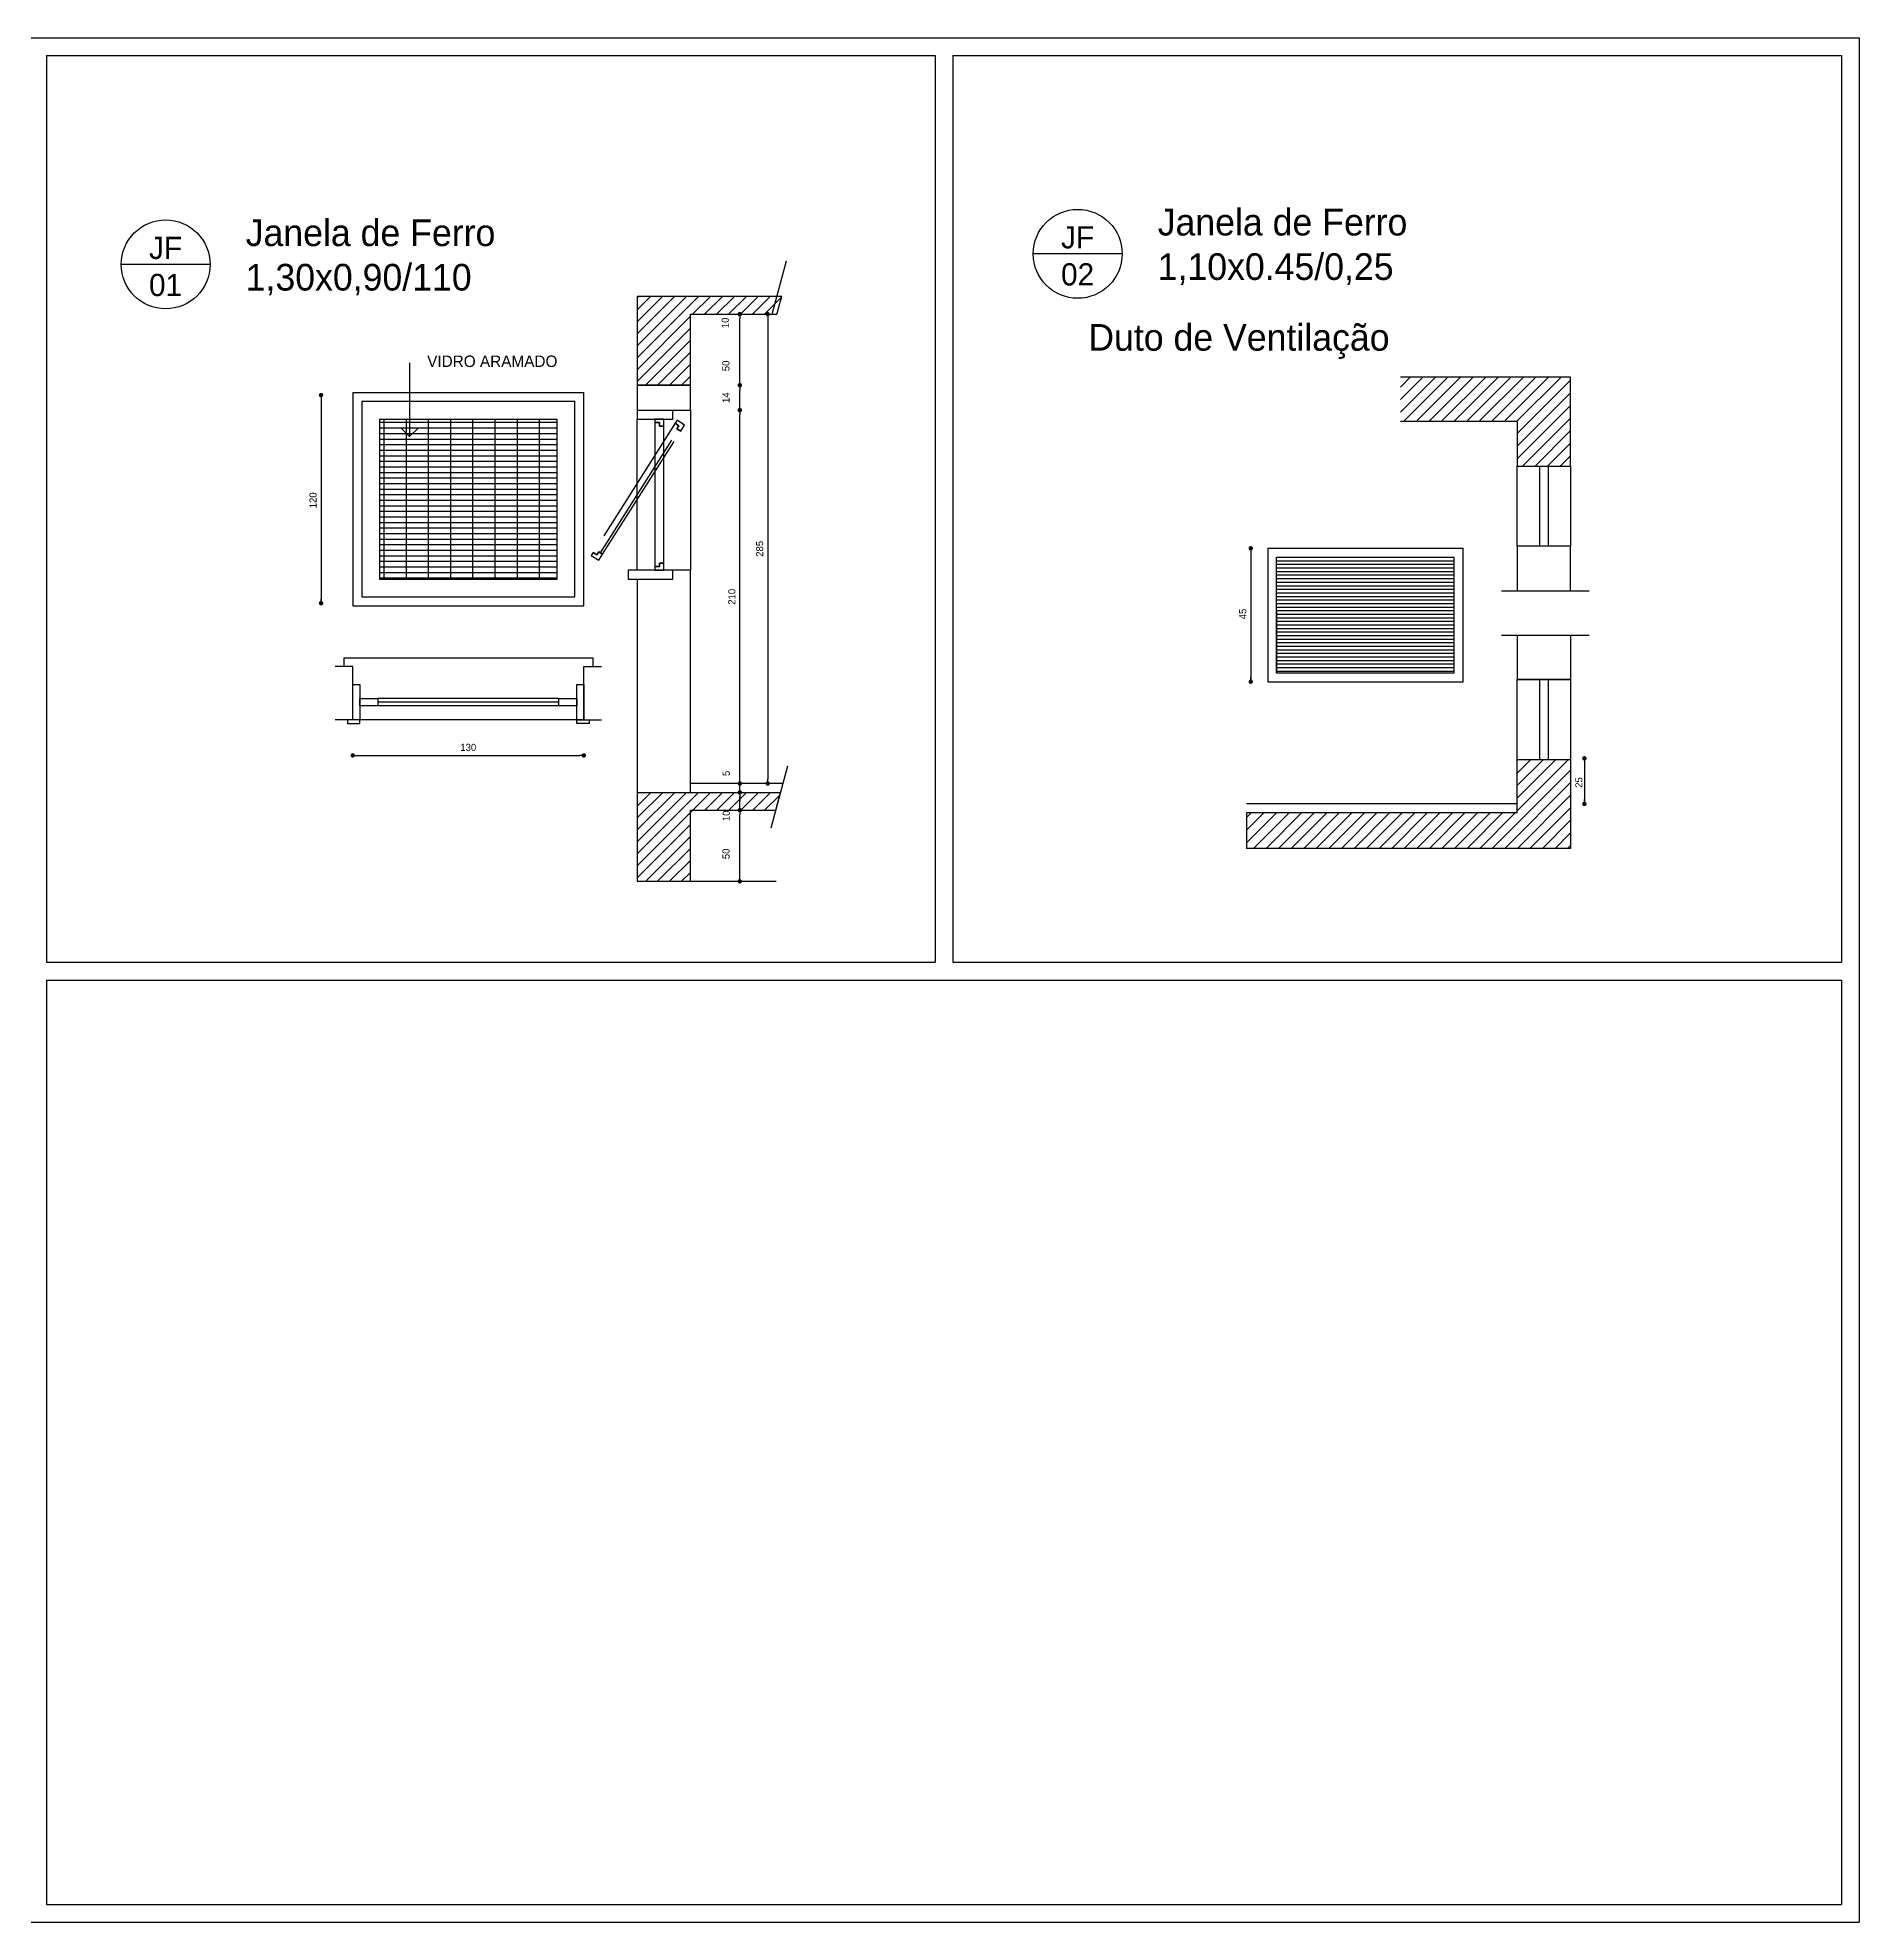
# Model space of a CAD drawing. Header units: millimetres. Extents: x 935 to 1399, y 512 to 900.
# Drawn here: x 1328.13 to 1338.38, y 812.9 to 823.5 of the extents above; entities that cross this region are included whole.
import ezdxf

# ---------------------------------------------------------------- set-up
doc = ezdxf.new("R2010")
doc.units = ezdxf.units.MM
doc.linetypes.add('JIS_02_0.7', pattern=[1.35, 0.75, -0.6])
for name, color, linetype in [('@azulejo', 7, 'Continuous'), ('@corte', 2, 'Continuous'), ('@esquadrias', 1, 'Continuous'), ('@hachuraparedes', 253, 'Continuous'), ('@paredes', 5, 'Continuous'), ('@pilares', 200, 'Continuous'), ('@textos', 3, 'Continuous'), ('@vista', 1, 'Continuous'), ('MOBIL', 7, 'Continuous')]:
    doc.layers.add(name, color=color, linetype=linetype)
doc.dimstyles.new('elisa_detalhe_gb', dxfattribs={"dimtxt": 0.04, "dimasz": 0.025, "dimexe": 0.3, "dimexo": 0.5, "dimgap": 0.025, "dimtad": 1, "dimdec": 0, "dimlfac": 100, "dimdsep": 46, "dimtxsty": 'Standard', "dimblk1": 'DOT', "dimblk2": 'DOT', "dimsah": 1, "dimcen": 0, "dimse1": 1, "dimse2": 1, "dimclrd": 1, "dimclre": 1, "dimclrt": 2, "dimadec": 0, "dimazin": 0, "dimtfac": 1, "dimtdec": 0, "dimtmove": 2, "dimatfit": 3, "dimldrblk": 'DOT', "dimfxl": 0, "dimtolj": 1, "dimtzin": 0, "dimarcsym": 0})
pattern_1 = [(45, (1624.082566, 348.898836), (-0.035355339, 0.035355339), [])]

# ---------------------------------------------------------------- blocks, each defined once
blk = doc.blocks.new('_DOT')
at = {"color": 0, "linetype": 'ByBlock'}
blk.add_line((-0.5, 0), (-1, 0), dxfattribs=at)
at = {"color": 0, "linetype": 'ByBlock', "const_width": 0.5}
blk.add_lwpolyline([(-0.25, 0, 1), (0.25, 0, 1)], format="xyb", close=True, dxfattribs=at)
blk = doc.blocks.new('*D70')
at = {"color": 1, "lineweight": -2, "transparency": 16777216}
blk.add_line((1329.931, 819.463), (1331.181, 819.463), dxfattribs=at)
at = {"layer": 'Defpoints', "color": 0, "transparency": 16777216}
for p in [(1329.906, 819.663), (1331.206, 819.663), (1331.206, 819.463)]:
    blk.add_point(p, dxfattribs=at)
at = {"color": 1, "lineweight": -2, "transparency": 16777216, "xscale": 0.025, "yscale": 0.025, "zscale": 0.025, "rotation": 180}
blk.add_blockref('_DOT', (1329.906, 819.463), dxfattribs=at)
at = {"color": 1, "lineweight": -2, "transparency": 16777216, "xscale": 0.025, "yscale": 0.025, "zscale": 0.025}
blk.add_blockref('_DOT', (1331.206, 819.463), dxfattribs=at)
at = {"color": 2, "transparency": 16777216, "insert": (1330.556, 819.508), "char_height": 0.04, "attachment_point": 5}
blk.add_mtext('\\A1;130', dxfattribs=at)
blk = doc.blocks.new('*D20')
at = {"color": 1, "lineweight": -2, "transparency": 16777216}
blk.add_line((1332.084, 819.18), (1332.084, 819.23), dxfattribs=at)
at = {"layer": 'Defpoints', "color": 0, "transparency": 16777216}
for p in [(1332.084, 819.255), (1332.084, 819.255), (1331.806, 819.155)]:
    blk.add_point(p, dxfattribs=at)
at = {"color": 1, "lineweight": -2, "transparency": 16777216, "xscale": 0.025, "yscale": 0.025, "zscale": 0.025}
for p, rotation in [((1332.084, 819.255), 90), ((1332.084, 819.155), 270)]:
    blk.add_blockref('_DOT', p, dxfattribs=dict(at, rotation=rotation))
at = {"color": 2, "transparency": 16777216, "insert": (1332.008, 819.123), "char_height": 0.04, "attachment_point": 5, "rotation": 90}
blk.add_mtext('\\A1;10', dxfattribs=at)
blk = doc.blocks.new('*D21')
at = {"color": 1, "lineweight": -2, "transparency": 16777216}
for p, q in [((1332.084, 819.33), (1332.084, 819.355)), ((1332.084, 819.255), (1332.084, 819.305)), ((1332.084, 819.23), (1332.084, 819.205))]:
    blk.add_line(p, q, dxfattribs=at)
at = {"layer": 'Defpoints', "color": 0, "transparency": 16777216}
for p in [(1332.084, 819.305), (1332.084, 819.305), (1332.084, 819.255)]:
    blk.add_point(p, dxfattribs=at)
at = {"color": 1, "lineweight": -2, "transparency": 16777216, "xscale": 0.025, "yscale": 0.025, "zscale": 0.025}
for p, rotation in [((1332.084, 819.305), 270), ((1332.084, 819.255), 90)]:
    blk.add_blockref('_DOT', p, dxfattribs=dict(at, rotation=rotation))
at = {"color": 2, "transparency": 16777216, "insert": (1332.008, 819.362), "char_height": 0.04, "attachment_point": 5, "rotation": 90}
blk.add_mtext('\\A1;5', dxfattribs=at)
blk = doc.blocks.new('*D22')
at = {"color": 1, "lineweight": -2, "transparency": 16777216}
blk.add_line((1332.084, 819.33), (1332.084, 821.38), dxfattribs=at)
at = {"layer": 'Defpoints', "color": 0, "transparency": 16777216}
for p in [(1331.806, 821.405), (1332.084, 821.405), (1332.084, 819.305)]:
    blk.add_point(p, dxfattribs=at)
at = {"color": 1, "lineweight": -2, "transparency": 16777216, "xscale": 0.025, "yscale": 0.025, "zscale": 0.025}
for p, rotation in [((1332.084, 821.405), 90), ((1332.084, 819.305), 270)]:
    blk.add_blockref('_DOT', p, dxfattribs=dict(at, rotation=rotation))
at = {"color": 2, "transparency": 16777216, "insert": (1332.039, 820.355), "char_height": 0.04, "attachment_point": 5, "rotation": 90}
blk.add_mtext('\\A1;210', dxfattribs=at)
blk = doc.blocks.new('*D23')
at = {"color": 1, "lineweight": -2, "transparency": 16777216}
blk.add_line((1332.084, 821.43), (1332.084, 821.52), dxfattribs=at)
at = {"layer": 'Defpoints', "color": 0, "transparency": 16777216}
for p in [(1331.806, 821.545), (1332.084, 821.545), (1331.806, 821.405)]:
    blk.add_point(p, dxfattribs=at)
at = {"color": 1, "lineweight": -2, "transparency": 16777216, "xscale": 0.025, "yscale": 0.025, "zscale": 0.025}
for p, rotation in [((1332.084, 821.545), 90), ((1332.084, 821.405), 270)]:
    blk.add_blockref('_DOT', p, dxfattribs=dict(at, rotation=rotation))
at = {"color": 2, "transparency": 16777216, "insert": (1332.006, 821.475), "char_height": 0.04, "attachment_point": 5, "rotation": 90}
blk.add_mtext('\\A1;14', dxfattribs=at)
blk = doc.blocks.new('*D24')
at = {"color": 1, "lineweight": -2, "transparency": 16777216}
blk.add_line((1332.084, 819.18), (1332.084, 819.23), dxfattribs=at)
at = {"layer": 'Defpoints', "color": 0, "transparency": 16777216}
for p in [(1332.084, 819.255), (1332.084, 819.255), (1331.806, 819.155)]:
    blk.add_point(p, dxfattribs=at)
at = {"color": 1, "lineweight": -2, "transparency": 16777216, "xscale": 0.025, "yscale": 0.025, "zscale": 0.025}
for p, rotation in [((1332.084, 819.255), 90), ((1332.084, 819.155), 270)]:
    blk.add_blockref('_DOT', p, dxfattribs=dict(at, rotation=rotation))
at = {"color": 2, "transparency": 16777216, "insert": (1332.008, 819.123), "char_height": 0.04, "attachment_point": 5, "rotation": 90}
blk.add_mtext('\\A1;10', dxfattribs=at)
blk = doc.blocks.new('*D25')
at = {"color": 1, "lineweight": -2, "transparency": 16777216}
for p, q in [((1332.084, 819.33), (1332.084, 819.355)), ((1332.084, 819.255), (1332.084, 819.305)), ((1332.084, 819.23), (1332.084, 819.205))]:
    blk.add_line(p, q, dxfattribs=at)
at = {"layer": 'Defpoints', "color": 0, "transparency": 16777216}
for p in [(1332.084, 819.305), (1332.084, 819.305), (1332.084, 819.255)]:
    blk.add_point(p, dxfattribs=at)
at = {"color": 1, "lineweight": -2, "transparency": 16777216, "xscale": 0.025, "yscale": 0.025, "zscale": 0.025}
for p, rotation in [((1332.084, 819.305), 270), ((1332.084, 819.255), 90)]:
    blk.add_blockref('_DOT', p, dxfattribs=dict(at, rotation=rotation))
at = {"color": 2, "transparency": 16777216, "insert": (1332.008, 819.362), "char_height": 0.04, "attachment_point": 5, "rotation": 90}
blk.add_mtext('\\A1;5', dxfattribs=at)

msp = doc.modelspace()

# ---------------------------------------------------------------- hatches: boundary and pattern name
at = {"layer": 'MOBIL'}
h = msp.add_hatch(dxfattribs=at)
h.set_pattern_fill('ANSI31', color=6, scale=0.4, style=0)
h.set_pattern_definition(pattern_1)
h.paths.add_polyline_path([(1336.7582, 821.59033), (1335.80084, 821.59033), (1335.80084, 821.34033), (1336.4582, 821.34033), (1336.4582, 821.09033), (1336.7582, 821.09033)])
h = msp.add_hatch(dxfattribs=at)
h.set_pattern_fill('GRATE', color=254, style=0)
h.set_pattern_definition([(0, (1624.082566, 348.898836), (0, 0.03125), []), (90, (1624.08257, 348.89884), (-0.125, 8e-18), [])])
h.paths.add_polyline_path([(1330.05635, 821.35483), (1330.05635, 820.45483), (1331.05635, 820.45483), (1331.05635, 821.25483), (1331.05635, 821.35483)])
h = msp.add_hatch(dxfattribs=at)
h.set_pattern_fill('ANSI31', color=6, scale=0.4, style=0)
h.set_pattern_definition(pattern_1)
h.paths.add_polyline_path([(1336.7582, 818.94033), (1336.7582, 819.44033), (1336.4582, 819.44033), (1336.4582, 819.14033), (1334.93513, 819.14033), (1334.93513, 818.94033)])

# ---------------------------------------------------------------- linework, layer by layer
at = {"color": 1}
for p, q in [((1332.08361, 821.56983), (1332.08361, 821.91983)), ((1329.72778, 821.46463), (1329.72778, 820.32528)), ((1334.95891, 820.60271), (1334.95891, 819.87771)), ((1336.83614, 819.45283), (1336.83614, 819.19022)), ((1332.08361, 818.76108), (1332.08361, 819.12983))]:
    msp.add_line(p, q, dxfattribs=at)
at = {"ltscale": 0.1}
for p, q in [((1331.50635, 821.40483), (1331.50635, 821.35483)), ((1331.70635, 821.35483), (1331.70635, 821.40483)), ((1331.50635, 821.35483), (1331.70635, 821.35483))]:
    msp.add_line(p, q, dxfattribs=at)
at = {"layer": '@azulejo', "linetype": 'JIS_02_0.7'}
msp.add_line((1331.2992, 820.60298), (1331.73869, 821.29526), dxfattribs=at)
at = {"layer": '@azulejo'}
for p, q in [((1331.63135, 821.33483), (1331.60635, 821.33483)), ((1331.60635, 821.33483), (1331.60635, 820.50483)), ((1331.63135, 821.31483), (1331.63135, 821.33483)), ((1331.65635, 821.31483), (1331.63135, 821.31483)), ((1331.65635, 820.50483), (1331.65635, 821.31483)), ((1336.58379, 821.09033), (1336.58379, 820.64033)), ((1336.63379, 820.64033), (1336.63379, 821.09033)), ((1331.60635, 820.52483), (1331.63135, 820.52483)), ((1331.63135, 820.52483), (1331.63135, 820.54483)), ((1331.63135, 820.54483), (1331.65635, 820.54483)), ((1336.58379, 819.89033), (1336.58379, 819.44033)), ((1336.63379, 819.44033), (1336.63379, 819.89033)), ((1332.32645, 819.30483), (1331.80635, 819.30483))]:
    msp.add_line(p, q, dxfattribs=at)
at = {"layer": '@azulejo', "linetype": 'JIS_02_0.7'}
for points in [[(1331.75136, 821.28722), (1331.73025, 821.30062), (1331.74097, 821.31751), (1331.71986, 821.3309), (1331.25893, 820.60486), (1331.28004, 820.59146), (1331.29076, 820.60834), (1331.31187, 820.59494)], [(1331.7728, 821.32099), (1331.73058, 821.34779), (1331.71986, 821.3309), (1331.74097, 821.31751), (1331.73025, 821.30062), (1331.75136, 821.28722)], [(1331.31187, 820.59494), (1331.29076, 820.60834), (1331.28004, 820.59146), (1331.25893, 820.60486), (1331.24822, 820.58797), (1331.29043, 820.56118)]]:
    msp.add_lwpolyline(points, close=True, dxfattribs=at)
at = {"layer": '@azulejo'}
for points in [[(1331.65635, 821.35483), (1331.60635, 821.35483), (1331.60635, 821.33483), (1331.63135, 821.33483), (1331.63135, 821.31483), (1331.65635, 821.31483)], [(1331.45635, 820.45483), (1331.70635, 820.45483), (1331.70635, 820.50483), (1331.45635, 820.50483)], [(1331.65635, 820.54483), (1331.63135, 820.54483), (1331.63135, 820.52483), (1331.60635, 820.52483), (1331.60635, 820.50483), (1331.65635, 820.50483)]]:
    msp.add_lwpolyline(points, close=True, dxfattribs=at)
at = {"layer": '@esquadrias', "color": 2}
for p, q in [((1332.26616, 821.94483), (1332.34655, 822.24483)), ((1332.25946, 819.05483), (1332.35325, 819.40483)), ((1332.25946, 819.05483), (1332.35325, 819.40483))]:
    msp.add_line(p, q, dxfattribs=at)
at = {"layer": '@esquadrias', "ltscale": 0.1}
for p, q in [((1329.90635, 821.50483), (1329.90635, 820.30483)), ((1331.20635, 820.30483), (1331.20635, 821.50483)), ((1329.95635, 821.45483), (1329.95635, 820.35483)), ((1331.15635, 820.35483), (1331.15635, 821.45483)), ((1330.05635, 821.35483), (1330.05635, 820.45483)), ((1331.05635, 820.45483), (1331.05635, 821.25483)), ((1335.05433, 820.62771), (1335.05433, 819.87771)), ((1336.10433, 819.92771), (1336.10433, 820.57771)), ((1336.15433, 819.87771), (1336.15433, 820.62771)), ((1330.05635, 820.45483), (1331.05635, 820.45483)), ((1329.95635, 820.35483), (1331.15635, 820.35483)), ((1329.90635, 820.30483), (1331.20635, 820.30483)), ((1335.10433, 820.27771), (1335.10433, 819.92771))]:
    msp.add_line(p, q, dxfattribs=at)
at = {"layer": '@esquadrias', "color": 1}
for p, q in [((1331.06635, 819.78258), (1330.04635, 819.78258)), ((1331.06635, 819.76258), (1330.04635, 819.76258)), ((1331.06635, 819.74258), (1330.04635, 819.74258))]:
    msp.add_line(p, q, dxfattribs=at)
at = {"layer": '@esquadrias', "color": 2}
for points in [[(1329.94635, 819.86258), (1329.94635, 819.66258), (1329.90635, 819.66258), (1329.90635, 819.86258)], [(1331.20635, 819.86258), (1331.20635, 819.66258), (1331.16635, 819.66258), (1331.16635, 819.86258)], [(1330.04635, 819.78258), (1330.04635, 819.74258), (1329.94635, 819.74258), (1329.94635, 819.78258)], [(1331.16635, 819.78258), (1331.16635, 819.74258), (1331.06635, 819.74258), (1331.06635, 819.78258)], [(1329.87635, 819.64258), (1329.94635, 819.64258), (1329.94635, 819.66258), (1329.87635, 819.66258)], [(1331.23635, 819.64258), (1331.16635, 819.64258), (1331.16635, 819.66258), (1331.23635, 819.66258)]]:
    msp.add_lwpolyline(points, close=True, dxfattribs=at)
at = {"layer": '@hachuraparedes', "color": 1}
msp.add_line((1332.24068, 821.91983), (1332.24068, 819.32983), dxfattribs=at)
at = {"layer": '@paredes'}
for p, q in [((1331.80635, 821.54483), (1331.50635, 821.54483)), ((1336.4582, 820.64033), (1336.4582, 820.39033)), ((1336.7582, 820.39033), (1336.7582, 820.64033)), ((1331.80635, 820.50483), (1331.50635, 820.50483)), ((1331.80635, 820.50483), (1331.50635, 820.50483)), ((1331.50635, 820.45483), (1331.50635, 819.25483)), ((1331.80635, 819.25483), (1331.80635, 820.50483)), ((1329.90635, 819.96258), (1329.80635, 819.96258)), ((1329.90635, 819.66258), (1329.90635, 819.96258)), ((1331.20635, 819.66258), (1331.20635, 819.96258)), ((1331.20635, 819.96258), (1331.30635, 819.96258)), ((1336.7582, 819.89033), (1336.4582, 819.89033)), ((1329.90635, 819.66258), (1329.80635, 819.66258)), ((1331.20635, 819.66258), (1331.30635, 819.66258)), ((1331.50635, 819.25483), (1331.80635, 819.25483))]:
    msp.add_line(p, q, dxfattribs=at)
at = {"layer": '@paredes', "color": 1}
msp.add_line((1336.7582, 820.64033), (1336.4582, 820.64033), dxfattribs=at)
at = {"layer": '@paredes'}
msp.add_lwpolyline([(1331.80635, 821.54483), (1331.50635, 821.54483), (1331.50635, 821.40483), (1331.80635, 821.40483)], close=True, dxfattribs=at)
at = {"layer": '@pilares'}
for p, q in [((1331.50635, 822.0367), (1331.51448, 822.04483)), ((1331.50635, 821.96935), (1331.58183, 822.04483)), ((1331.50635, 821.902), (1331.64919, 822.04483)), ((1331.50635, 821.83465), (1331.71654, 822.04483)), ((1331.50635, 821.7673), (1331.78389, 822.04483)), ((1331.50635, 821.69994), (1331.85124, 822.04483)), ((1331.81859, 821.94483), (1331.91859, 822.04483)), ((1331.88595, 821.94483), (1331.98595, 822.04483)), ((1331.9533, 821.94483), (1332.0533, 822.04483)), ((1332.02065, 821.94483), (1332.12065, 822.04483)), ((1332.088, 821.94483), (1332.188, 822.04483)), ((1332.15535, 821.94483), (1332.25535, 822.04483)), ((1332.22271, 821.94483), (1332.31867, 822.0408)), ((1331.50635, 821.63259), (1331.80635, 821.93259)), ((1332.29006, 821.94483), (1332.29402, 821.94879)), ((1331.50635, 821.56524), (1331.80635, 821.86524)), ((1331.5533, 821.54483), (1331.80635, 821.79789)), ((1331.62065, 821.54483), (1331.80635, 821.73054)), ((1331.688, 821.54483), (1331.80635, 821.66318)), ((1331.75535, 821.54483), (1331.80635, 821.59583)), ((1336.7582, 821.09033), (1336.7582, 821.59033)), ((1336.4582, 821.34033), (1336.4582, 821.09033)), ((1331.50635, 819.25483), (1331.50635, 818.75483)), ((1331.50635, 819.17835), (1331.58283, 819.25483)), ((1331.50635, 819.111), (1331.65019, 819.25483)), ((1331.50635, 819.04365), (1331.71754, 819.25483)), ((1331.50635, 818.97629), (1331.78489, 819.25483)), ((1331.50635, 818.90894), (1331.85224, 819.25483)), ((1331.50635, 818.84159), (1331.91959, 819.25483)), ((1331.88695, 819.15483), (1331.98695, 819.25483)), ((1331.9543, 819.15483), (1332.0543, 819.25483)), ((1332.02165, 819.15483), (1332.12165, 819.25483)), ((1332.089, 819.15483), (1332.189, 819.25483)), ((1332.15635, 819.15483), (1332.25635, 819.25483)), ((1332.22371, 819.15483), (1332.30915, 819.24028)), ((1332.28626, 819.15483), (1332.31305, 819.25483)), ((1331.50635, 818.77424), (1331.80635, 819.07424)), ((1331.80635, 819.15483), (1332.28626, 819.15483)), ((1331.80635, 818.75483), (1331.80635, 819.15483)), ((1331.5543, 818.75483), (1331.80635, 819.00689)), ((1331.62165, 818.75483), (1331.80635, 818.93953)), ((1331.689, 818.75483), (1331.80635, 818.87218)), ((1331.50635, 818.75483), (1331.80635, 818.75483)), ((1331.75675, 818.75483), (1331.80635, 818.80444))]:
    msp.add_line(p, q, dxfattribs=at)
msp.add_lwpolyline([(1331.80635, 821.94483), (1332.29296, 821.94483), (1332.31975, 822.04483), (1331.50635, 822.04483), (1331.50635, 821.54483), (1331.80635, 821.54483)], close=True, dxfattribs=at)
at = {"layer": '@textos'}
for p, q in [((1334.23533, 822.28423), (1333.73533, 822.28423)), ((1329.10357, 822.22462), (1328.60357, 822.22462))]:
    msp.add_line(p, q, dxfattribs=at)
for centre in [(1328.85357, 822.22462), (1333.98533, 822.28423)]:
    msp.add_circle(centre, 0.25, dxfattribs=at)
at = {"layer": '@vista'}
for p, q in [((1331.80635, 821.40483), (1331.80635, 820.50483)), ((1331.50635, 820.50483), (1331.50635, 821.35483)), ((1336.4582, 820.64033), (1336.4582, 821.09033)), ((1336.7582, 821.09033), (1336.7582, 820.64033)), ((1329.85635, 820.01258), (1331.25635, 820.01258)), ((1329.85635, 820.01258), (1329.85635, 819.96258)), ((1331.25635, 820.01258), (1331.25635, 819.96258)), ((1336.4582, 819.44033), (1336.4582, 819.89033)), ((1336.7582, 819.89033), (1336.7582, 819.44033)), ((1331.16635, 819.66258), (1329.94635, 819.66258))]:
    msp.add_line(p, q, dxfattribs=at)
at = {"layer": 'MOBIL', "color": 1}
for p, q in [((1308.21061, 823.49979), (1338.38318, 823.49979)), ((1338.38318, 823.49979), (1338.38318, 812.89979)), ((1328.18318, 823.39979), (1333.18318, 823.39979)), ((1328.18318, 823.39979), (1328.18318, 818.29979)), ((1333.18318, 823.39979), (1333.18318, 818.29979)), ((1333.28318, 823.39979), (1338.28318, 823.39979)), ((1333.28318, 823.39979), (1333.28318, 818.29979)), ((1338.28318, 823.39979), (1338.28318, 818.29979)), ((1330.22616, 821.67081), (1330.22616, 821.25643)), ((1329.90635, 821.50483), (1331.20635, 821.50483)), ((1329.95635, 821.45483), (1331.15635, 821.45483)), ((1330.05635, 821.35483), (1331.05635, 821.35483)), ((1330.22616, 821.25643), (1330.17616, 821.30483)), ((1330.22616, 821.25643), (1330.27616, 821.30483)), ((1331.05635, 821.25483), (1331.05635, 821.35483)), ((1331.05635, 821.3507), (1331.05635, 821.35483)), ((1336.4582, 821.09033), (1336.7582, 821.09033)), ((1335.05433, 820.62771), (1336.15433, 820.62771)), ((1335.10433, 820.57771), (1336.10433, 820.57771)), ((1335.10433, 819.92771), (1335.10433, 820.57771)), ((1335.10433, 820.55771), (1336.10433, 820.55771)), ((1335.10433, 820.53771), (1336.10433, 820.53771)), ((1335.10433, 820.51771), (1336.10433, 820.51771)), ((1335.10433, 820.49771), (1336.10433, 820.49771)), ((1335.10433, 820.47771), (1336.10433, 820.47771)), ((1335.10433, 820.45771), (1336.10433, 820.45771)), ((1335.10433, 820.43771), (1336.10433, 820.43771)), ((1335.10433, 820.41771), (1336.10433, 820.41771)), ((1335.10433, 820.41771), (1336.10433, 820.41771)), ((1335.10433, 820.39771), (1336.10433, 820.39771)), ((1335.10433, 820.37771), (1336.10433, 820.37771)), ((1335.10433, 820.37771), (1336.10433, 820.37771)), ((1335.10433, 820.35771), (1336.10433, 820.35771)), ((1335.10433, 820.33771), (1336.10433, 820.33771)), ((1335.10433, 820.31771), (1336.10433, 820.31771)), ((1335.10433, 820.29771), (1336.10433, 820.29771)), ((1335.10433, 820.27771), (1336.10433, 820.27771)), ((1335.10433, 820.25771), (1336.10433, 820.25771)), ((1335.10433, 820.23771), (1336.10433, 820.23771)), ((1335.10433, 820.21771), (1336.10433, 820.21771)), ((1335.10433, 820.21771), (1336.10433, 820.21771)), ((1335.10433, 820.19771), (1336.10433, 820.19771)), ((1335.10433, 820.17771), (1336.10433, 820.17771)), ((1335.10433, 820.17771), (1336.10433, 820.17771)), ((1335.10433, 820.17771), (1336.10433, 820.17771)), ((1335.10433, 820.15771), (1336.10433, 820.15771)), ((1335.10433, 820.13771), (1336.10433, 820.13771)), ((1335.10433, 820.11771), (1336.10433, 820.11771)), ((1335.10433, 820.09771), (1336.10433, 820.09771)), ((1335.10433, 820.07771), (1336.10433, 820.07771)), ((1335.10433, 820.05771), (1336.10433, 820.05771)), ((1335.10433, 820.03771), (1336.10433, 820.03771)), ((1335.10433, 820.01771), (1336.10433, 820.01771)), ((1335.10433, 820.01771), (1336.10433, 820.01771)), ((1335.10433, 819.99771), (1336.10433, 819.99771)), ((1335.10433, 819.97771), (1336.10433, 819.97771)), ((1335.10433, 819.95771), (1336.10433, 819.95771)), ((1335.10433, 819.93771), (1336.10433, 819.93771)), ((1335.10433, 819.92771), (1336.10433, 819.92771)), ((1335.05433, 819.87771), (1336.15433, 819.87771)), ((1336.4582, 819.89033), (1336.7582, 819.89033)), ((1336.4582, 819.19033), (1334.93513, 819.19033)), ((1331.80635, 818.75483), (1332.28901, 818.75483)), ((1328.18318, 818.29979), (1333.18318, 818.29979)), ((1333.28318, 818.29979), (1338.28318, 818.29979)), ((1328.18318, 818.19979), (1338.28318, 818.19979)), ((1328.18318, 818.19979), (1328.18318, 812.99979)), ((1338.28318, 818.19979), (1338.28318, 812.99979)), ((1328.18318, 812.99979), (1338.28318, 812.99979)), ((1308.21061, 812.89979), (1338.38318, 812.89979))]:
    msp.add_line(p, q, dxfattribs=at)
at = {"layer": 'MOBIL', "color": 6}
for p, q in [((1336.7582, 821.59033), (1335.80084, 821.59033)), ((1336.4582, 821.34033), (1335.80084, 821.34033)), ((1336.4582, 819.14033), (1336.4582, 819.44033)), ((1336.4582, 819.44033), (1336.7582, 819.44033)), ((1336.7582, 819.44033), (1336.7582, 818.94033)), ((1331.80635, 819.25483), (1332.31305, 819.25483)), ((1336.4582, 819.14033), (1334.93513, 819.14033)), ((1334.93513, 819.14033), (1334.93513, 818.94033)), ((1336.7582, 818.94033), (1334.93513, 818.94033))]:
    msp.add_line(p, q, dxfattribs=at)
at = {"layer": 'MOBIL', "color": 5}
for p, q in [((1336.37007, 820.38922), (1336.86335, 820.38922)), ((1336.37007, 820.13922), (1336.86335, 820.13922)), ((1336.4582, 820.14033), (1336.4582, 819.89033)), ((1336.7582, 820.14033), (1336.7582, 819.89033))]:
    msp.add_line(p, q, dxfattribs=at)

# ---------------------------------------------------------------- block references
at = {"color": 1, "xscale": 0.02499999999997726, "yscale": 0.02499999999997726, "zscale": 0.02499999999997726}
for p, rotation in [((1332.08361, 821.94483), 90), ((1329.72778, 821.48963), 90), ((1332.08361, 821.54483), 270), ((1334.95891, 820.62771), 90), ((1329.72778, 820.31903), 270), ((1334.95891, 819.87771), 270), ((1336.83614, 819.44658), 90), ((1336.83614, 819.19022), 270), ((1332.08361, 819.15483), 90), ((1332.08361, 818.75483), 270)]:
    msp.add_blockref('_DOT', p, dxfattribs=dict(at, rotation=rotation))
at = {"layer": '@hachuraparedes', "color": 1, "xscale": 0.02499999999997726, "yscale": 0.02499999999997726, "zscale": 0.02499999999997726}
for p, rotation in [((1332.24068, 821.94483), 90), ((1332.24068, 821.94483), 90), ((1332.24068, 819.30483), 270)]:
    msp.add_blockref('_DOT', p, dxfattribs=dict(at, rotation=rotation))

# ---------------------------------------------------------------- texts
at = {"color": 2, "char_height": 0.04, "attachment_point": 5, "rotation": 90}
for s, insert in [('10', (1332.00193, 821.89577)), ('50', (1332.00601, 821.65382)), ('120', (1329.68278, 820.89775)), ('45', (1334.91391, 820.25819)), ('25', (1336.80529, 819.3106)), ('50', (1332.00645, 818.90926))]:
    msp.add_mtext(s, dxfattribs=dict(at, insert=insert))
at = {"layer": '@corte', "color": 1, "attachment_point": 4}
for s, insert, char_height in [('Janela de Ferro\\P1,30x0,90/110', (1329.30357, 822.26375), 0.15), ('Janela de Ferro\\P1,10x0.45/0,25', (1334.43533, 822.32336), 0.15), ('Duto de Ventilação', (1334.04475, 821.79132), 0.15), ('VIDRO ARAMADO', (1330.32475, 821.67948), 0.0644593)]:
    msp.add_mtext(s, dxfattribs=dict(at, insert=insert, char_height=char_height))
at = {"layer": '@hachuraparedes', "color": 2, "insert": (1332.19568, 820.62483), "char_height": 0.04, "attachment_point": 5, "rotation": 90}
msp.add_mtext('285', dxfattribs=at)
at = {"layer": '@textos', "char_height": 0.125, "attachment_point": 2}
for s, insert in [('JF\\P01', (1328.85277, 822.37996)), ('JF\\P02', (1333.98453, 822.43957))]:
    msp.add_mtext(s, dxfattribs=dict(at, insert=insert))

# ---------------------------------------------------------------- dimensions: what is measured, and where the dimension line sits
for base, p1, p2, picture, middle in [((1332.08361, 821.54483), (1331.80635, 821.40483), (1331.80635, 821.54483), '*D23', (1332.00601, 821.47483)), ((1332.08361, 819.30483), (1332.08361, 819.25483), (1332.08361, 819.30483), '*D21', (1332.00825, 819.36151)), ((1332.08361, 819.30483), (1332.08361, 819.25483), (1332.08361, 819.30483), '*D25', (1332.00825, 819.36151)), ((1332.08361, 819.25483), (1331.80635, 819.15483), (1332.08361, 819.25483), '*D20', (1332.00825, 819.12333)), ((1332.08361, 819.25483), (1331.80635, 819.15483), (1332.08361, 819.25483), '*D24', (1332.00825, 819.12333))]:
    dim = msp.add_linear_dim(base=base, p1=p1, p2=p2, angle=90, dimstyle='elisa_detalhe_gb')
    dim.commit()
    dim.dimension.update_dxf_attribs({"geometry": picture, "text_midpoint": middle, "dimtype": 160})
dim = msp.add_linear_dim(base=(1332.08361, 821.40483), p1=(1332.08361, 819.30483), p2=(1331.80635, 821.40483), angle=90, dimstyle='elisa_detalhe_gb')
dim.commit()
dim.dimension.update_dxf_attribs({"geometry": '*D22', "text_midpoint": (1332.03861, 820.35483)})
dim = msp.add_linear_dim(base=(1331.20635, 819.46313), p1=(1329.90635, 819.66258), p2=(1331.20635, 819.66258), dimstyle='elisa_detalhe_gb')
dim.commit()
dim.dimension.update_dxf_attribs({"geometry": '*D70', "text_midpoint": (1330.55635, 819.50813)})

doc.saveas('drawing.dxf')
